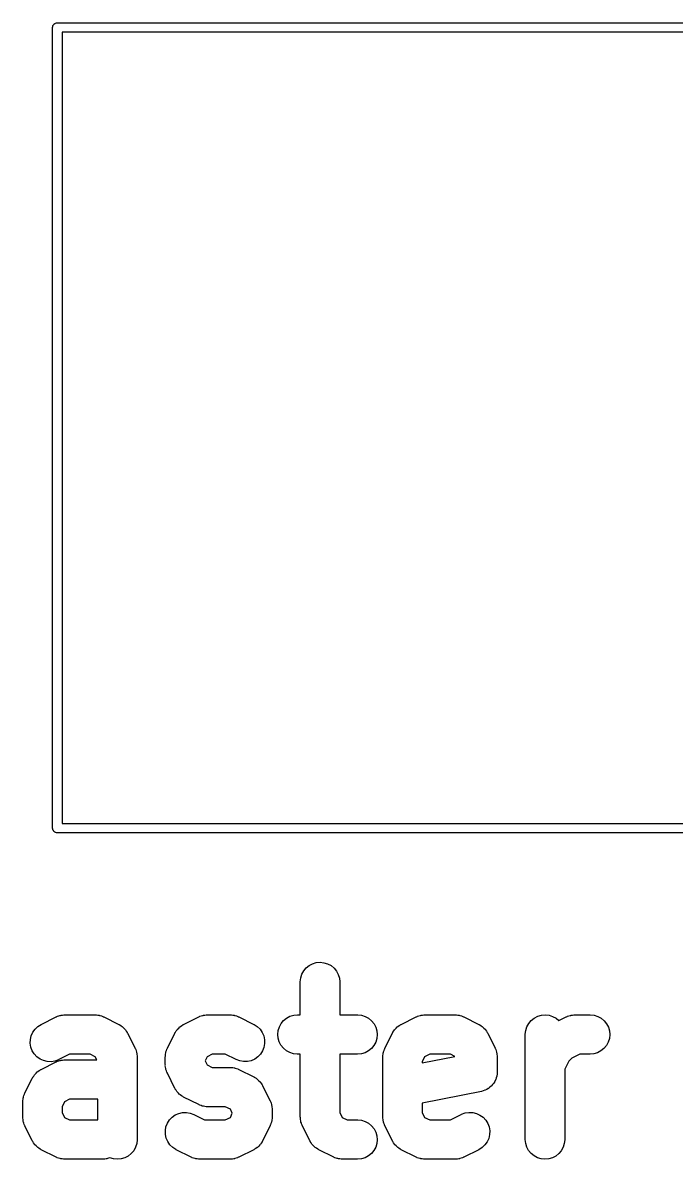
# Model space of a CAD drawing. Extents: x 84.8 to 173.4, y -140 to -47.1.
# Drawn here: x 119.96 to 128.25, y -63.89 to -49.47 of the extents above; entities that cross this region are included whole.
import ezdxf

# ---------------------------------------------------------------- set-up
doc = ezdxf.new("R2010")
doc.units = 0
doc.header["$MEASUREMENT"] = 0
doc.layers.add('BLACK', color=7, linetype='CONTINUOUS')

msp = doc.modelspace()

# ---------------------------------------------------------------- linework, layer by layer
at = {"layer": 'BLACK', "linetype": 'CONTINUOUS'}
for p, q in [((120.373, -49.4743), (120.384, -49.4709)), ((120.384, -49.4709), (120.393, -49.47)), ((120.393, -49.47), (120.396, -49.4697)), ((120.396, -49.4697), (120.399, -49.47)), ((120.399, -49.47), (135.379, -49.47)), ((120.336, -49.53), (120.337, -49.5182)), ((120.336, -49.5329), (120.336, -49.53)), ((120.336, -49.6871), (120.336, -49.5329)), ((120.337, -49.5182), (120.34, -49.5069)), ((120.34, -49.5069), (120.346, -49.4965)), ((120.346, -49.4965), (120.353, -49.4874)), ((120.353, -49.4874), (120.363, -49.4799)), ((120.363, -49.4799), (120.373, -49.4743)), ((135.322, -49.59), (120.456, -49.59)), ((120.456, -49.59), (120.456, -59.63)), ((120.336, -59.6871), (120.336, -49.6871)), ((120.336, -59.69), (120.336, -59.6871)), ((120.337, -59.7018), (120.336, -59.69)), ((120.34, -59.7131), (120.337, -59.7018)), ((120.456, -59.63), (135.322, -59.63)), ((120.345, -59.7222), (120.34, -59.7131)), ((120.346, -59.7235), (120.345, -59.7222)), ((120.353, -59.7326), (120.346, -59.7235)), ((120.363, -59.7401), (120.353, -59.7326)), ((120.373, -59.7457), (120.363, -59.7401)), ((120.384, -59.7491), (120.373, -59.7457)), ((120.396, -59.7503), (120.384, -59.7491)), ((120.399, -59.75), (120.396, -59.7503)), ((135.379, -59.75), (120.399, -59.75)), ((123.555, -61.4641), (123.593, -61.4336)), ((123.593, -61.4336), (123.637, -61.411)), ((123.637, -61.411), (123.683, -61.3972)), ((123.683, -61.3972), (123.732, -61.3928)), ((123.732, -61.3928), (123.781, -61.3979)), ((123.781, -61.3979), (123.827, -61.4123)), ((123.827, -61.4123), (123.87, -61.4355)), ((123.87, -61.4355), (123.908, -61.4666)), ((123.486, -61.5908), (123.501, -61.5443)), ((123.501, -61.5443), (123.524, -61.5015)), ((123.524, -61.5015), (123.555, -61.4641)), ((123.908, -61.4666), (123.939, -61.5044)), ((123.939, -61.5044), (123.961, -61.5475)), ((123.961, -61.5475), (123.976, -61.5942)), ((123.48, -61.6393), (123.486, -61.5908)), ((123.48, -61.6428), (123.48, -61.6393)), ((123.48, -62.0594), (123.48, -61.6428)), ((123.976, -61.5942), (123.98, -61.6428)), ((123.98, -61.6428), (123.98, -62.0594)), ((120.19, -62.1811), (120.38, -62.0858)), ((120.38, -62.0858), (120.384, -62.0843)), ((120.384, -62.0843), (120.39, -62.0817)), ((120.39, -62.0817), (120.397, -62.0783)), ((120.397, -62.0783), (120.413, -62.0734)), ((120.413, -62.0734), (120.429, -62.0675)), ((120.429, -62.0675), (120.437, -62.0663)), ((120.437, -62.0663), (120.444, -62.0642)), ((120.444, -62.0642), (120.461, -62.0625)), ((120.461, -62.0625), (120.478, -62.0599)), ((120.478, -62.0599), (120.485, -62.0601)), ((120.485, -62.0601), (120.492, -62.0594)), ((120.492, -62.0594), (120.873, -62.0594)), ((120.873, -62.0594), (120.877, -62.0595)), ((120.877, -62.0595), (120.884, -62.0603)), ((120.884, -62.0603), (120.891, -62.0601)), ((120.891, -62.0601), (120.908, -62.063)), ((120.908, -62.063), (120.925, -62.0649)), ((120.925, -62.0649), (120.932, -62.0671)), ((120.932, -62.0671), (120.939, -62.0684)), ((120.939, -62.0684), (120.955, -62.0745)), ((120.955, -62.0745), (120.972, -62.0796)), ((120.972, -62.0796), (120.978, -62.0832)), ((120.978, -62.0832), (120.985, -62.0858)), ((120.985, -62.0858), (121.175, -62.1811)), ((121.999, -62.1811), (122.19, -62.0858)), ((122.19, -62.0858), (122.193, -62.0843)), ((122.193, -62.0843), (122.2, -62.0817)), ((122.2, -62.0817), (122.206, -62.0783)), ((122.206, -62.0783), (122.223, -62.0734)), ((122.223, -62.0734), (122.239, -62.0675)), ((122.239, -62.0675), (122.246, -62.0663)), ((122.246, -62.0663), (122.253, -62.0642)), ((122.253, -62.0642), (122.27, -62.0625)), ((122.27, -62.0625), (122.287, -62.0599)), ((122.287, -62.0599), (122.294, -62.0601)), ((122.294, -62.0601), (122.302, -62.0594)), ((122.302, -62.0594), (122.587, -62.0594)), ((122.587, -62.0594), (122.591, -62.0595)), ((122.591, -62.0595), (122.598, -62.0603)), ((122.598, -62.0603), (122.606, -62.0601)), ((122.606, -62.0601), (122.622, -62.063)), ((122.622, -62.063), (122.639, -62.0649)), ((122.639, -62.0649), (122.646, -62.0671)), ((122.646, -62.0671), (122.654, -62.0684)), ((122.654, -62.0684), (122.67, -62.0745)), ((122.67, -62.0745), (122.686, -62.0796)), ((122.686, -62.0796), (122.692, -62.0832)), ((122.692, -62.0832), (122.699, -62.0858)), ((122.699, -62.0858), (122.89, -62.1811)), ((123.237, -62.1696), (123.268, -62.132)), ((123.268, -62.132), (123.306, -62.1012)), ((123.306, -62.1012), (123.349, -62.0783)), ((123.349, -62.0783), (123.396, -62.0642)), ((123.396, -62.0642), (123.445, -62.0594)), ((123.445, -62.0594), (123.48, -62.0594)), ((123.98, -62.0594), (124.206, -62.0594)), ((124.206, -62.0594), (124.21, -62.0595)), ((124.21, -62.0595), (124.258, -62.0649)), ((124.258, -62.0649), (124.305, -62.0796)), ((124.305, -62.0796), (124.348, -62.1031)), ((124.348, -62.1031), (124.385, -62.1345)), ((124.385, -62.1345), (124.416, -62.1725)), ((124.761, -62.1811), (124.952, -62.0858)), ((124.952, -62.0858), (124.955, -62.0843)), ((124.955, -62.0843), (124.962, -62.0817)), ((124.962, -62.0817), (124.968, -62.0783)), ((124.968, -62.0783), (124.985, -62.0734)), ((124.985, -62.0734), (125.001, -62.0675)), ((125.001, -62.0675), (125.008, -62.0663)), ((125.008, -62.0663), (125.015, -62.0642)), ((125.015, -62.0642), (125.032, -62.0625)), ((125.032, -62.0625), (125.049, -62.0599)), ((125.049, -62.0599), (125.056, -62.0601)), ((125.056, -62.0601), (125.064, -62.0594)), ((125.064, -62.0594), (125.445, -62.0594)), ((125.445, -62.0594), (125.448, -62.0595)), ((125.448, -62.0595), (125.455, -62.0603)), ((125.455, -62.0603), (125.463, -62.0601)), ((125.463, -62.0601), (125.48, -62.063)), ((125.48, -62.063), (125.497, -62.0649)), ((125.497, -62.0649), (125.504, -62.0671)), ((125.504, -62.0671), (125.511, -62.0684)), ((125.511, -62.0684), (125.527, -62.0745)), ((125.527, -62.0745), (125.543, -62.0796)), ((125.543, -62.0796), (125.55, -62.0832)), ((125.55, -62.0832), (125.556, -62.0858)), ((125.556, -62.0858), (125.747, -62.1811)), ((126.381, -62.1682), (126.413, -62.1308)), ((126.413, -62.1308), (126.451, -62.1002)), ((126.451, -62.1002), (126.494, -62.0776)), ((126.494, -62.0776), (126.541, -62.0639)), ((126.541, -62.0639), (126.589, -62.0594)), ((126.589, -62.0594), (126.638, -62.0645)), ((126.638, -62.0645), (126.684, -62.079)), ((126.684, -62.079), (126.727, -62.1022)), ((126.727, -62.1022), (126.764, -62.1323)), ((126.764, -62.1323), (126.857, -62.0858)), ((126.857, -62.0858), (126.86, -62.0843)), ((126.86, -62.0843), (126.867, -62.0817)), ((126.867, -62.0817), (126.873, -62.0783)), ((126.873, -62.0783), (126.889, -62.0734)), ((126.889, -62.0734), (126.906, -62.0675)), ((126.906, -62.0675), (126.913, -62.0663)), ((126.913, -62.0663), (126.92, -62.0642)), ((126.92, -62.0642), (126.937, -62.0625)), ((126.937, -62.0625), (126.954, -62.0599)), ((126.954, -62.0599), (126.961, -62.0601)), ((126.961, -62.0601), (126.968, -62.0594)), ((126.968, -62.0594), (127.159, -62.0594)), ((127.159, -62.0594), (127.162, -62.0595)), ((127.162, -62.0595), (127.211, -62.0649)), ((127.211, -62.0649), (127.257, -62.0796)), ((127.257, -62.0796), (127.3, -62.1031)), ((127.3, -62.1031), (127.337, -62.1345)), ((127.337, -62.1345), (127.368, -62.1725)), ((120.065, -62.3248), (120.085, -62.2803)), ((120.085, -62.2803), (120.113, -62.2405)), ((120.113, -62.2405), (120.149, -62.207)), ((120.149, -62.207), (120.19, -62.1811)), ((121.175, -62.1811), (121.179, -62.1826)), ((121.179, -62.1826), (121.183, -62.1856)), ((121.183, -62.1856), (121.188, -62.1878)), ((121.188, -62.1878), (121.204, -62.1988)), ((121.204, -62.1988), (121.219, -62.2092)), ((121.219, -62.2092), (121.223, -62.213)), ((121.223, -62.213), (121.228, -62.2161)), ((121.228, -62.2161), (121.241, -62.2299)), ((121.241, -62.2299), (121.254, -62.2432)), ((121.254, -62.2432), (121.258, -62.2476)), ((121.258, -62.2476), (121.261, -62.2516)), ((121.261, -62.2516), (121.271, -62.2677)), ((121.271, -62.2677), (121.282, -62.2833)), ((121.282, -62.2833), (121.284, -62.2883)), ((121.284, -62.2883), (121.287, -62.2929)), ((121.287, -62.2929), (121.382, -62.4833)), ((121.792, -62.4833), (121.888, -62.2929)), ((121.888, -62.2929), (121.889, -62.2898)), ((121.889, -62.2898), (121.892, -62.2852)), ((121.892, -62.2852), (121.894, -62.2803)), ((121.894, -62.2803), (121.905, -62.2648)), ((121.905, -62.2648), (121.916, -62.2488)), ((121.916, -62.2488), (121.92, -62.2449)), ((121.92, -62.2449), (121.923, -62.2405)), ((121.923, -62.2405), (121.937, -62.2275)), ((121.937, -62.2275), (121.95, -62.2138)), ((121.95, -62.2138), (121.954, -62.2107)), ((121.954, -62.2107), (121.958, -62.207)), ((121.958, -62.207), (121.974, -62.1969)), ((121.974, -62.1969), (121.99, -62.1861)), ((121.99, -62.1861), (121.995, -62.1839)), ((121.995, -62.1839), (121.999, -62.1811)), ((122.89, -62.1811), (122.893, -62.1826)), ((122.893, -62.1826), (122.934, -62.2092)), ((122.934, -62.2092), (122.969, -62.2432)), ((122.969, -62.2432), (122.996, -62.2833)), ((122.996, -62.2833), (123.016, -62.3281)), ((123.195, -62.3077), (123.2, -62.2592)), ((123.199, -62.3563), (123.195, -62.3077)), ((123.2, -62.2592), (123.214, -62.2125)), ((123.214, -62.2125), (123.237, -62.1696)), ((124.416, -62.1725), (124.438, -62.2158)), ((124.438, -62.2158), (124.452, -62.2626)), ((124.452, -62.2626), (124.456, -62.3112)), ((124.554, -62.4833), (124.65, -62.2929)), ((124.65, -62.2929), (124.651, -62.2898)), ((124.651, -62.2898), (124.654, -62.2852)), ((124.654, -62.2852), (124.656, -62.2803)), ((124.656, -62.2803), (124.667, -62.2648)), ((124.667, -62.2648), (124.678, -62.2488)), ((124.678, -62.2488), (124.681, -62.2449)), ((124.681, -62.2449), (124.685, -62.2405)), ((124.685, -62.2405), (124.698, -62.2275)), ((124.698, -62.2275), (124.712, -62.2138)), ((124.712, -62.2138), (124.716, -62.2107)), ((124.716, -62.2107), (124.72, -62.207)), ((124.72, -62.207), (124.736, -62.1969)), ((124.736, -62.1969), (124.752, -62.1861)), ((124.752, -62.1861), (124.757, -62.1839)), ((124.757, -62.1839), (124.761, -62.1811)), ((125.747, -62.1811), (125.75, -62.1826)), ((125.75, -62.1826), (125.754, -62.1856)), ((125.754, -62.1856), (125.759, -62.1878)), ((125.759, -62.1878), (125.775, -62.1988)), ((125.775, -62.1988), (125.791, -62.2092)), ((125.791, -62.2092), (125.795, -62.213)), ((125.795, -62.213), (125.799, -62.2161)), ((125.799, -62.2161), (125.812, -62.2299)), ((125.812, -62.2299), (125.826, -62.2432)), ((125.826, -62.2432), (125.829, -62.2476)), ((125.829, -62.2476), (125.833, -62.2516)), ((125.833, -62.2516), (125.843, -62.2677)), ((125.843, -62.2677), (125.854, -62.2833)), ((125.854, -62.2833), (125.856, -62.2883)), ((125.856, -62.2883), (125.859, -62.2929)), ((125.859, -62.2929), (125.954, -62.4833)), ((126.337, -62.3059), (126.343, -62.2574)), ((126.337, -62.3094), (126.337, -62.3059)), ((126.343, -62.2574), (126.358, -62.2109)), ((126.358, -62.2109), (126.381, -62.1682)), ((127.368, -62.1725), (127.391, -62.2158)), ((127.391, -62.2158), (127.404, -62.2626)), ((127.404, -62.2626), (127.409, -62.3112)), ((120.052, -62.4211), (120.054, -62.3723)), ((120.06, -62.4692), (120.052, -62.4211)), ((120.054, -62.3723), (120.065, -62.3248)), ((123.016, -62.3281), (123.026, -62.3758)), ((123.027, -62.4246), (123.018, -62.4726)), ((123.026, -62.3758), (123.027, -62.4246)), ((123.213, -62.4031), (123.199, -62.3563)), ((123.235, -62.4463), (123.213, -62.4031)), ((123.266, -62.4843), (123.235, -62.4463)), ((124.414, -62.4492), (124.383, -62.4868)), ((124.437, -62.4063), (124.414, -62.4492)), ((124.451, -62.3597), (124.437, -62.4063)), ((124.456, -62.3112), (124.451, -62.3597)), ((126.337, -63.6428), (126.337, -62.3094)), ((127.366, -62.4492), (127.335, -62.4868)), ((127.389, -62.4063), (127.366, -62.4492)), ((127.404, -62.3597), (127.389, -62.4063)), ((127.409, -62.3112), (127.404, -62.3597)), ((120.077, -62.5149), (120.06, -62.4692)), ((120.103, -62.5564), (120.077, -62.5149)), ((120.136, -62.5921), (120.103, -62.5564)), ((120.176, -62.6207), (120.136, -62.5921)), ((120.551, -62.5594), (120.414, -62.6283)), ((120.814, -62.5594), (120.551, -62.5594)), ((120.877, -62.591), (120.814, -62.5594)), ((120.897, -62.6309), (120.877, -62.591)), ((121.382, -62.4833), (121.384, -62.4865)), ((121.384, -62.4865), (121.387, -62.4934)), ((121.387, -62.4934), (121.39, -62.4999)), ((121.39, -62.4999), (121.395, -62.5162)), ((121.395, -62.5162), (121.401, -62.5323)), ((121.401, -62.5323), (121.402, -62.5395)), ((121.402, -62.5395), (121.404, -62.5466)), ((121.404, -62.5466), (121.406, -62.5636)), ((121.406, -62.5636), (121.408, -62.5805)), ((121.408, -62.5805), (121.408, -62.5878)), ((121.408, -62.5878), (121.409, -62.5951)), ((121.409, -62.5951), (121.409, -63.6428)), ((121.766, -62.5917), (121.767, -62.5843)), ((121.766, -62.5951), (121.766, -62.5917)), ((121.766, -62.6904), (121.766, -62.5951)), ((121.767, -62.577), (121.77, -62.5601)), ((121.767, -62.5843), (121.767, -62.577)), ((121.77, -62.5601), (121.771, -62.5432)), ((121.771, -62.5432), (121.774, -62.5362)), ((121.774, -62.5362), (121.775, -62.5289)), ((121.775, -62.5289), (121.781, -62.5129)), ((121.781, -62.5129), (121.786, -62.4967)), ((121.786, -62.4967), (121.79, -62.4902)), ((121.79, -62.4902), (121.792, -62.4833)), ((122.298, -62.591), (122.272, -62.6428)), ((122.361, -62.5594), (122.298, -62.591)), ((122.528, -62.5594), (122.361, -62.5594)), ((122.666, -62.6283), (122.528, -62.5594)), ((122.941, -62.5944), (122.901, -62.6224)), ((122.974, -62.5591), (122.941, -62.5944)), ((123.001, -62.518), (122.974, -62.5591)), ((123.018, -62.4726), (123.001, -62.518)), ((123.303, -62.5157), (123.266, -62.4843)), ((123.346, -62.5392), (123.303, -62.5157)), ((123.393, -62.554), (123.346, -62.5392)), ((123.441, -62.5594), (123.393, -62.554)), ((123.445, -62.5594), (123.441, -62.5594)), ((123.48, -62.5594), (123.445, -62.5594)), ((123.48, -63.357), (123.48, -62.5594)), ((124.206, -62.5594), (123.98, -62.5594)), ((123.98, -62.5594), (123.98, -63.298)), ((124.255, -62.5547), (124.206, -62.5594)), ((124.302, -62.5406), (124.255, -62.5547)), ((124.345, -62.5177), (124.302, -62.5406)), ((124.383, -62.4868), (124.345, -62.5177)), ((124.528, -62.5917), (124.529, -62.5843)), ((124.528, -62.5951), (124.528, -62.5917)), ((124.528, -63.357), (124.528, -62.5951)), ((124.529, -62.577), (124.531, -62.5601)), ((124.529, -62.5843), (124.529, -62.577)), ((124.531, -62.5601), (124.533, -62.5432)), ((124.533, -62.5432), (124.536, -62.5362)), ((124.536, -62.5362), (124.537, -62.5289)), ((124.537, -62.5289), (124.543, -62.5129)), ((124.543, -62.5129), (124.548, -62.4967)), ((124.548, -62.4967), (124.552, -62.4902)), ((124.552, -62.4902), (124.554, -62.4833)), ((125.028, -62.6711), (125.443, -62.5881)), ((125.059, -62.591), (125.028, -62.6542)), ((125.123, -62.5594), (125.059, -62.591)), ((125.386, -62.5594), (125.123, -62.5594)), ((125.443, -62.5881), (125.386, -62.5594)), ((125.954, -62.4833), (125.955, -62.4865)), ((125.955, -62.4865), (125.958, -62.4934)), ((125.958, -62.4934), (125.961, -62.4999)), ((125.961, -62.4999), (125.966, -62.5162)), ((125.966, -62.5162), (125.972, -62.5323)), ((125.972, -62.5323), (125.973, -62.5395)), ((125.973, -62.5395), (125.976, -62.5466)), ((125.976, -62.5466), (125.977, -62.5636)), ((125.977, -62.5636), (125.98, -62.5805)), ((125.98, -62.5805), (125.98, -62.5878)), ((125.98, -62.5878), (125.98, -62.5951)), ((125.98, -62.5951), (125.98, -62.7856)), ((127.027, -62.5594), (126.926, -62.6101)), ((127.159, -62.5594), (127.027, -62.5594)), ((127.207, -62.5547), (127.159, -62.5594)), ((127.254, -62.5406), (127.207, -62.5547)), ((127.297, -62.5177), (127.254, -62.5406)), ((127.335, -62.4868), (127.297, -62.5177)), ((120.22, -62.641), (120.176, -62.6207)), ((120.19, -62.7525), (120.38, -62.6572)), ((120.268, -62.6523), (120.22, -62.641)), ((120.316, -62.6542), (120.268, -62.6523)), ((120.365, -62.6466), (120.316, -62.6542)), ((120.41, -62.6298), (120.365, -62.6466)), ((120.38, -62.6572), (120.384, -62.6557)), ((120.384, -62.6557), (120.39, -62.6532)), ((120.39, -62.6532), (120.397, -62.6497)), ((120.397, -62.6497), (120.413, -62.6448)), ((120.414, -62.6283), (120.41, -62.6298)), ((120.413, -62.6448), (120.429, -62.6389)), ((120.429, -62.6389), (120.437, -62.6377)), ((120.437, -62.6377), (120.444, -62.6356)), ((120.444, -62.6356), (120.461, -62.634)), ((120.461, -62.634), (120.478, -62.6313)), ((120.478, -62.6313), (120.485, -62.6316)), ((120.485, -62.6316), (120.492, -62.6309)), ((120.492, -62.6309), (120.897, -62.6309)), ((121.767, -62.6977), (121.766, -62.6904)), ((121.766, -62.7051), (121.767, -62.6977)), ((121.769, -62.7219), (121.766, -62.7051)), ((121.771, -62.7389), (121.769, -62.7219)), ((121.773, -62.746), (121.771, -62.7389)), ((122.272, -62.6428), (122.298, -62.6945)), ((122.298, -62.6945), (122.361, -62.7261)), ((122.361, -62.7261), (122.587, -62.7261)), ((122.587, -62.7261), (122.591, -62.7261)), ((122.591, -62.7261), (122.598, -62.7269)), ((122.598, -62.7269), (122.606, -62.7268)), ((122.606, -62.7268), (122.622, -62.7297)), ((122.622, -62.7297), (122.639, -62.7316)), ((122.639, -62.7316), (122.646, -62.7338)), ((122.646, -62.7338), (122.654, -62.735)), ((122.654, -62.735), (122.67, -62.7411)), ((122.712, -62.6457), (122.666, -62.6283)), ((122.76, -62.654), (122.712, -62.6457)), ((122.809, -62.6528), (122.76, -62.654)), ((122.856, -62.6421), (122.809, -62.6528)), ((122.901, -62.6224), (122.856, -62.6421)), ((125.028, -62.6542), (125.028, -62.6711)), ((126.888, -62.648), (126.837, -62.7494)), ((126.926, -62.6101), (126.888, -62.648)), ((119.983, -63.0548), (120.078, -62.8643)), ((120.078, -62.8643), (120.08, -62.8612)), ((120.08, -62.8612), (120.083, -62.8566)), ((120.083, -62.8566), (120.085, -62.8517)), ((120.085, -62.8517), (120.096, -62.8362)), ((120.096, -62.8362), (120.106, -62.8202)), ((120.106, -62.8202), (120.11, -62.8164)), ((120.11, -62.8164), (120.113, -62.812)), ((120.113, -62.812), (120.127, -62.7989)), ((120.127, -62.7989), (120.14, -62.7852)), ((120.14, -62.7852), (120.145, -62.7822)), ((120.145, -62.7822), (120.149, -62.7785)), ((120.149, -62.7785), (120.165, -62.7683)), ((120.165, -62.7683), (120.18, -62.7575)), ((120.18, -62.7575), (120.185, -62.7554)), ((120.185, -62.7554), (120.19, -62.7525)), ((121.774, -62.7532), (121.773, -62.746)), ((121.78, -62.7693), (121.774, -62.7532)), ((121.785, -62.7856), (121.78, -62.7693)), ((121.788, -62.7921), (121.785, -62.7856)), ((121.791, -62.799), (121.788, -62.7921)), ((121.792, -62.8022), (121.791, -62.799)), ((121.888, -62.9927), (121.792, -62.8022)), ((122.67, -62.7411), (122.686, -62.7463)), ((122.686, -62.7463), (122.692, -62.7499)), ((122.692, -62.7499), (122.699, -62.7525)), ((122.699, -62.7525), (122.89, -62.8477)), ((122.89, -62.8477), (122.893, -62.8493)), ((122.893, -62.8493), (122.897, -62.8522)), ((122.897, -62.8522), (122.902, -62.8545)), ((122.902, -62.8545), (122.918, -62.8655)), ((122.918, -62.8655), (122.934, -62.8759)), ((122.934, -62.8759), (122.938, -62.8796)), ((122.938, -62.8796), (122.942, -62.8828)), ((122.942, -62.8828), (122.955, -62.8966)), ((125.96, -62.8841), (125.949, -62.9045)), ((125.961, -62.8821), (125.96, -62.883)), ((125.96, -62.883), (125.96, -62.8841)), ((125.968, -62.8598), (125.961, -62.8821)), ((125.975, -62.8376), (125.968, -62.8598)), ((125.978, -62.8123), (125.975, -62.8354)), ((125.975, -62.8354), (125.975, -62.8365)), ((125.975, -62.8365), (125.975, -62.8376)), ((125.98, -62.7891), (125.978, -62.8123)), ((125.98, -62.7856), (125.98, -62.7868)), ((125.98, -62.7868), (125.98, -62.7869)), ((125.98, -62.7869), (125.98, -62.7869)), ((125.98, -62.7869), (125.98, -62.7891)), ((126.837, -62.7494), (126.837, -63.6428)), ((121.891, -62.9972), (121.888, -62.9927)), ((121.893, -63.0022), (121.891, -62.9972)), ((121.903, -63.0178), (121.893, -63.0022)), ((121.914, -63.034), (121.903, -63.0178)), ((122.955, -62.8966), (122.969, -62.9099)), ((122.969, -62.9099), (122.972, -62.9143)), ((122.972, -62.9143), (122.976, -62.9182)), ((122.976, -62.9182), (122.986, -62.9343)), ((122.986, -62.9343), (122.996, -62.95)), ((122.996, -62.95), (122.999, -62.955)), ((122.999, -62.955), (123.002, -62.9595)), ((123.002, -62.9595), (123.097, -63.15)), ((125.802, -63.024), (125.779, -63.0308)), ((125.824, -63.0174), (125.802, -63.024)), ((125.825, -63.0169), (125.824, -63.0174)), ((125.826, -63.0166), (125.825, -63.0169)), ((125.847, -63.0056), (125.826, -63.0166)), ((125.867, -62.9948), (125.847, -63.0056)), ((125.868, -62.9941), (125.867, -62.9948)), ((125.869, -62.9936), (125.868, -62.9941)), ((125.887, -62.9788), (125.869, -62.9936)), ((125.905, -62.9642), (125.887, -62.9788)), ((125.906, -62.9634), (125.905, -62.9642)), ((125.907, -62.9627), (125.906, -62.9634)), ((125.922, -62.9446), (125.907, -62.9627)), ((125.937, -62.9269), (125.922, -62.9446)), ((125.938, -62.925), (125.937, -62.9259)), ((125.937, -62.9259), (125.937, -62.9269)), ((125.949, -62.9045), (125.938, -62.925)), ((119.956, -63.1631), (119.957, -63.1558)), ((119.956, -63.1666), (119.956, -63.1631)), ((119.956, -63.357), (119.956, -63.1666)), ((119.957, -63.1484), (119.96, -63.1316)), ((119.957, -63.1558), (119.957, -63.1484)), ((119.96, -63.1316), (119.962, -63.1146)), ((119.962, -63.1146), (119.964, -63.1076)), ((119.964, -63.1076), (119.965, -63.1003)), ((119.965, -63.1003), (119.972, -63.0844)), ((119.972, -63.0844), (119.977, -63.0681)), ((119.977, -63.0681), (119.98, -63.0616)), ((119.98, -63.0616), (119.983, -63.0548)), ((120.488, -63.1624), (120.456, -63.2256)), ((120.551, -63.1309), (120.488, -63.1624)), ((120.909, -63.1309), (120.551, -63.1309)), ((120.909, -63.3928), (120.909, -63.1309)), ((121.917, -63.0379), (121.914, -63.034)), ((121.92, -63.0423), (121.917, -63.0379)), ((121.934, -63.0556), (121.92, -63.0423)), ((121.947, -63.0694), (121.934, -63.0556)), ((121.952, -63.0726), (121.947, -63.0694)), ((121.955, -63.0763), (121.952, -63.0726)), ((121.971, -63.0867), (121.955, -63.0763)), ((121.987, -63.0977), (121.971, -63.0867)), ((121.992, -63.0999), (121.987, -63.0977)), ((121.996, -63.1029), (121.992, -63.0999)), ((121.999, -63.1045), (121.996, -63.1029)), ((122.19, -63.1997), (121.999, -63.1045)), ((123.097, -63.15), (123.098, -63.1531)), ((123.098, -63.1531), (123.101, -63.16)), ((123.101, -63.16), (123.104, -63.1665)), ((123.104, -63.1665), (123.109, -63.1829)), ((125.779, -63.0308), (125.028, -63.181)), ((120.456, -63.2256), (120.456, -63.298)), ((120.456, -63.298), (120.488, -63.3612)), ((121.893, -63.3298), (121.938, -63.3101)), ((121.938, -63.3101), (121.985, -63.2994)), ((121.985, -63.2994), (122.034, -63.2982)), ((122.034, -63.2982), (122.082, -63.3065)), ((122.082, -63.3065), (122.128, -63.3239)), ((122.197, -63.2023), (122.19, -63.1997)), ((122.203, -63.2059), (122.197, -63.2023)), ((122.22, -63.211), (122.203, -63.2059)), ((122.235, -63.2172), (122.22, -63.211)), ((122.243, -63.2184), (122.235, -63.2172)), ((122.25, -63.2206), (122.243, -63.2184)), ((122.267, -63.2225), (122.25, -63.2206)), ((122.284, -63.2254), (122.267, -63.2225)), ((122.291, -63.2253), (122.284, -63.2254)), ((122.298, -63.2261), (122.291, -63.2253)), ((122.302, -63.2261), (122.298, -63.2261)), ((122.528, -63.2261), (122.302, -63.2261)), ((122.592, -63.2577), (122.528, -63.2261)), ((122.617, -63.3094), (122.592, -63.2577)), ((122.592, -63.3612), (122.617, -63.3094)), ((123.109, -63.1829), (123.115, -63.1989)), ((123.115, -63.1989), (123.116, -63.2062)), ((123.116, -63.2062), (123.118, -63.2132)), ((123.118, -63.2132), (123.12, -63.2303)), ((123.12, -63.2303), (123.123, -63.2471)), ((123.123, -63.2471), (123.122, -63.2545)), ((123.122, -63.2545), (123.123, -63.2618)), ((123.123, -63.2618), (123.123, -63.357)), ((123.98, -63.298), (124.012, -63.3612)), ((125.028, -63.181), (125.028, -63.298)), ((125.028, -63.298), (125.059, -63.3612)), ((125.526, -63.3224), (125.572, -63.3056)), ((125.572, -63.3056), (125.62, -63.298)), ((125.62, -63.298), (125.669, -63.2999)), ((125.669, -63.2999), (125.717, -63.3112)), ((125.717, -63.3112), (125.761, -63.3315)), ((119.957, -63.3644), (119.956, -63.357)), ((119.957, -63.3717), (119.957, -63.3644)), ((119.96, -63.3886), (119.957, -63.3717)), ((119.961, -63.4056), (119.96, -63.3886)), ((119.963, -63.4126), (119.961, -63.4056)), ((119.965, -63.4199), (119.963, -63.4126)), ((119.97, -63.436), (119.965, -63.4199)), ((119.975, -63.4523), (119.97, -63.436)), ((119.979, -63.4588), (119.975, -63.4523)), ((119.981, -63.4657), (119.979, -63.4588)), ((120.488, -63.3612), (120.551, -63.3928)), ((120.551, -63.3928), (120.909, -63.3928)), ((121.775, -63.4796), (121.793, -63.4342)), ((121.793, -63.4342), (121.819, -63.393)), ((121.819, -63.393), (121.853, -63.3578)), ((121.853, -63.3578), (121.893, -63.3298)), ((122.128, -63.3239), (122.265, -63.3928)), ((122.265, -63.3928), (122.528, -63.3928)), ((122.528, -63.3928), (122.592, -63.3612)), ((123.103, -63.4555), (123.099, -63.462)), ((123.108, -63.4392), (123.103, -63.4555)), ((123.114, -63.4233), (123.108, -63.4392)), ((123.115, -63.416), (123.114, -63.4233)), ((123.118, -63.409), (123.115, -63.416)), ((123.12, -63.3921), (123.118, -63.409)), ((123.122, -63.3752), (123.12, -63.3921)), ((123.123, -63.3605), (123.122, -63.3678)), ((123.122, -63.3678), (123.122, -63.3752)), ((123.123, -63.357), (123.123, -63.3605)), ((123.481, -63.3644), (123.48, -63.357)), ((123.481, -63.3717), (123.481, -63.3644)), ((123.483, -63.3886), (123.481, -63.3717)), ((123.485, -63.4056), (123.483, -63.3886)), ((123.487, -63.4126), (123.485, -63.4056)), ((123.488, -63.4199), (123.487, -63.4126)), ((123.494, -63.436), (123.488, -63.4199)), ((123.499, -63.4523), (123.494, -63.436)), ((123.503, -63.4588), (123.499, -63.4523)), ((123.505, -63.4657), (123.503, -63.4588)), ((124.012, -63.3612), (124.075, -63.3928)), ((124.075, -63.3928), (124.206, -63.3928)), ((124.206, -63.3928), (124.21, -63.3928)), ((124.21, -63.3928), (124.258, -63.3982)), ((124.258, -63.3982), (124.305, -63.413)), ((124.305, -63.413), (124.348, -63.4365)), ((124.348, -63.4365), (124.385, -63.4678)), ((124.529, -63.3644), (124.528, -63.357)), ((124.528, -63.3717), (124.529, -63.3644)), ((124.531, -63.3886), (124.528, -63.3717)), ((124.533, -63.4056), (124.531, -63.3886)), ((124.535, -63.4126), (124.533, -63.4056)), ((124.536, -63.4199), (124.535, -63.4126)), ((124.542, -63.436), (124.536, -63.4199)), ((124.547, -63.4523), (124.542, -63.436)), ((124.55, -63.4588), (124.547, -63.4523)), ((124.553, -63.4657), (124.55, -63.4588)), ((125.059, -63.3612), (125.123, -63.3928)), ((125.123, -63.3928), (125.386, -63.3928)), ((125.386, -63.3928), (125.523, -63.3239)), ((125.523, -63.3239), (125.526, -63.3224)), ((125.761, -63.3315), (125.8, -63.3601)), ((125.8, -63.3601), (125.834, -63.3958)), ((125.834, -63.3958), (125.859, -63.4373)), ((125.859, -63.4373), (125.877, -63.483)), ((119.983, -63.4688), (119.981, -63.4657)), ((120.078, -63.6593), (119.983, -63.4688)), ((121.767, -63.5276), (121.775, -63.4796)), ((121.768, -63.5764), (121.767, -63.5276)), ((121.778, -63.6241), (121.768, -63.5764)), ((123.097, -63.4688), (123.002, -63.6593)), ((123.099, -63.462), (123.097, -63.4688)), ((123.507, -63.4688), (123.505, -63.4657)), ((123.602, -63.6593), (123.507, -63.4688)), ((124.385, -63.4678), (124.416, -63.5059)), ((124.416, -63.5059), (124.438, -63.5491)), ((124.438, -63.5491), (124.452, -63.5959)), ((124.452, -63.5959), (124.456, -63.6445)), ((124.554, -63.4688), (124.553, -63.4657)), ((124.65, -63.6593), (124.554, -63.4688)), ((125.883, -63.5799), (125.872, -63.6274)), ((125.877, -63.483), (125.885, -63.5311)), ((125.885, -63.5311), (125.883, -63.5799)), ((120.081, -63.6639), (120.078, -63.6593)), ((120.083, -63.6689), (120.081, -63.6639)), ((120.094, -63.6845), (120.083, -63.6689)), ((120.104, -63.7006), (120.094, -63.6845)), ((120.108, -63.7046), (120.104, -63.7006)), ((120.111, -63.709), (120.108, -63.7046)), ((120.125, -63.7223), (120.111, -63.709)), ((120.138, -63.7361), (120.125, -63.7223)), ((120.142, -63.7392), (120.138, -63.7361)), ((120.146, -63.743), (120.142, -63.7392)), ((120.162, -63.7534), (120.146, -63.743)), ((121.389, -63.7412), (121.365, -63.784)), ((121.403, -63.6947), (121.389, -63.7412)), ((121.409, -63.6463), (121.403, -63.6947)), ((121.409, -63.6428), (121.409, -63.6463)), ((121.797, -63.6689), (121.778, -63.6241)), ((121.825, -63.709), (121.797, -63.6689)), ((121.86, -63.743), (121.825, -63.709)), ((121.901, -63.7695), (121.86, -63.743)), ((122.931, -63.7452), (122.915, -63.7553)), ((122.935, -63.7414), (122.931, -63.7452)), ((122.939, -63.7384), (122.935, -63.7414)), ((122.953, -63.7247), (122.939, -63.7384)), ((122.966, -63.7117), (122.953, -63.7247)), ((122.97, -63.7072), (122.966, -63.7117)), ((122.973, -63.7034), (122.97, -63.7072)), ((122.984, -63.6874), (122.973, -63.7034)), ((122.995, -63.6719), (122.984, -63.6874)), ((122.997, -63.667), (122.995, -63.6719)), ((123, -63.6624), (122.997, -63.667)), ((123.002, -63.6593), (123, -63.6624)), ((123.605, -63.6639), (123.602, -63.6593)), ((123.607, -63.6689), (123.605, -63.6639)), ((123.618, -63.6845), (123.607, -63.6689)), ((123.628, -63.7006), (123.618, -63.6845)), ((123.632, -63.7046), (123.628, -63.7006)), ((123.635, -63.709), (123.632, -63.7046)), ((123.648, -63.7223), (123.635, -63.709)), ((123.661, -63.7361), (123.648, -63.7223)), ((123.666, -63.7392), (123.661, -63.7361)), ((123.67, -63.743), (123.666, -63.7392)), ((123.686, -63.7534), (123.67, -63.743)), ((124.437, -63.7396), (124.414, -63.7826)), ((124.451, -63.693), (124.437, -63.7396)), ((124.456, -63.6445), (124.451, -63.693)), ((124.652, -63.6639), (124.65, -63.6593)), ((124.655, -63.6689), (124.652, -63.6639)), ((124.665, -63.6845), (124.655, -63.6689)), ((124.676, -63.7006), (124.665, -63.6845)), ((124.679, -63.7046), (124.676, -63.7006)), ((124.682, -63.709), (124.679, -63.7046)), ((124.696, -63.7223), (124.682, -63.709)), ((124.709, -63.7361), (124.696, -63.7223)), ((124.713, -63.7392), (124.709, -63.7361)), ((124.717, -63.743), (124.713, -63.7392)), ((124.733, -63.7534), (124.717, -63.743)), ((125.788, -63.7452), (125.747, -63.7711)), ((125.824, -63.7117), (125.788, -63.7452)), ((125.852, -63.6719), (125.824, -63.7117)), ((125.872, -63.6274), (125.852, -63.6719)), ((126.342, -63.6913), (126.337, -63.6428)), ((126.356, -63.738), (126.342, -63.6913)), ((126.379, -63.7811), (126.356, -63.738)), ((126.817, -63.7412), (126.794, -63.784)), ((126.832, -63.6947), (126.817, -63.7412)), ((126.837, -63.6463), (126.832, -63.6947)), ((126.837, -63.6428), (126.837, -63.6463)), ((120.177, -63.7644), (120.162, -63.7534)), ((120.182, -63.7666), (120.177, -63.7644)), ((120.187, -63.7695), (120.182, -63.7666)), ((120.19, -63.7711), (120.187, -63.7695)), ((120.38, -63.8664), (120.19, -63.7711)), ((120.387, -63.869), (120.38, -63.8664)), ((120.394, -63.8725), (120.387, -63.869)), ((120.41, -63.8777), (120.394, -63.8725)), ((120.426, -63.8838), (120.41, -63.8777)), ((120.433, -63.8851), (120.426, -63.8838)), ((120.44, -63.8873), (120.433, -63.8851)), ((120.457, -63.8892), (120.44, -63.8873)), ((120.474, -63.8921), (120.457, -63.8892)), ((120.481, -63.8919), (120.474, -63.8921)), ((120.489, -63.8927), (120.481, -63.8919)), ((120.492, -63.8928), (120.489, -63.8927)), ((120.968, -63.8928), (120.492, -63.8928)), ((120.976, -63.892), (120.968, -63.8928)), ((120.983, -63.8923), (120.976, -63.892)), ((121, -63.8897), (120.983, -63.8923)), ((121.017, -63.888), (121, -63.8897)), ((121.024, -63.8859), (121.017, -63.888)), ((121.031, -63.8847), (121.024, -63.8859)), ((121.047, -63.8788), (121.031, -63.8847)), ((121.064, -63.8739), (121.047, -63.8788)), ((121.109, -63.8877), (121.064, -63.8738)), ((121.064, -63.8738), (121.064, -63.8739)), ((121.157, -63.8928), (121.109, -63.8877)), ((121.206, -63.8883), (121.157, -63.8928)), ((121.253, -63.8746), (121.206, -63.8883)), ((121.296, -63.852), (121.253, -63.8746)), ((121.334, -63.8214), (121.296, -63.852)), ((121.365, -63.784), (121.334, -63.8214)), ((121.904, -63.7711), (121.901, -63.7695)), ((122.095, -63.8664), (121.904, -63.7711)), ((122.102, -63.869), (122.095, -63.8664)), ((122.108, -63.8725), (122.102, -63.869)), ((122.124, -63.8777), (122.108, -63.8725)), ((122.14, -63.8838), (122.124, -63.8777)), ((122.147, -63.8851), (122.14, -63.8838)), ((122.154, -63.8873), (122.147, -63.8851)), ((122.171, -63.8892), (122.154, -63.8873)), ((122.188, -63.8921), (122.171, -63.8892)), ((122.196, -63.8919), (122.188, -63.8921)), ((122.203, -63.8927), (122.196, -63.8919)), ((122.206, -63.8928), (122.203, -63.8927)), ((122.587, -63.8928), (122.206, -63.8928)), ((122.595, -63.892), (122.587, -63.8928)), ((122.602, -63.8923), (122.595, -63.892)), ((122.619, -63.8897), (122.602, -63.8923)), ((122.636, -63.888), (122.619, -63.8897)), ((122.643, -63.8859), (122.636, -63.888)), ((122.65, -63.8847), (122.643, -63.8859)), ((122.666, -63.8788), (122.65, -63.8847)), ((122.683, -63.8739), (122.666, -63.8788)), ((122.689, -63.8704), (122.683, -63.8739)), ((122.696, -63.8679), (122.689, -63.8704)), ((122.699, -63.8664), (122.696, -63.8679)), ((122.89, -63.7711), (122.699, -63.8664)), ((122.894, -63.7683), (122.89, -63.7711)), ((122.899, -63.7661), (122.894, -63.7683)), ((122.915, -63.7553), (122.899, -63.7661)), ((123.701, -63.7644), (123.686, -63.7534)), ((123.706, -63.7666), (123.701, -63.7644)), ((123.711, -63.7695), (123.706, -63.7666)), ((123.714, -63.7711), (123.711, -63.7695)), ((123.904, -63.8664), (123.714, -63.7711)), ((123.911, -63.869), (123.904, -63.8664)), ((123.918, -63.8725), (123.911, -63.869)), ((123.934, -63.8777), (123.918, -63.8725)), ((123.95, -63.8838), (123.934, -63.8777)), ((123.957, -63.8851), (123.95, -63.8838)), ((123.964, -63.8873), (123.957, -63.8851)), ((123.981, -63.8892), (123.964, -63.8873)), ((123.998, -63.8921), (123.981, -63.8892)), ((124.005, -63.8919), (123.998, -63.8921)), ((124.013, -63.8927), (124.005, -63.8919)), ((124.016, -63.8928), (124.013, -63.8927)), ((124.206, -63.8928), (124.016, -63.8928)), ((124.255, -63.888), (124.206, -63.8928)), ((124.302, -63.8739), (124.255, -63.888)), ((124.345, -63.851), (124.302, -63.8739)), ((124.383, -63.8202), (124.345, -63.851)), ((124.414, -63.7826), (124.383, -63.8202)), ((124.749, -63.7644), (124.733, -63.7534)), ((124.754, -63.7666), (124.749, -63.7644)), ((124.758, -63.7695), (124.754, -63.7666)), ((124.761, -63.7711), (124.758, -63.7695)), ((124.952, -63.8664), (124.761, -63.7711)), ((124.959, -63.869), (124.952, -63.8664)), ((124.965, -63.8725), (124.959, -63.869)), ((124.981, -63.8777), (124.965, -63.8725)), ((124.997, -63.8838), (124.981, -63.8777)), ((125.005, -63.8851), (124.997, -63.8838)), ((125.012, -63.8873), (125.005, -63.8851)), ((125.029, -63.8892), (125.012, -63.8873)), ((125.045, -63.8921), (125.029, -63.8892)), ((125.053, -63.8919), (125.045, -63.8921)), ((125.06, -63.8927), (125.053, -63.8919)), ((125.064, -63.8928), (125.06, -63.8927)), ((125.445, -63.8928), (125.064, -63.8928)), ((125.452, -63.892), (125.445, -63.8928)), ((125.459, -63.8923), (125.452, -63.892)), ((125.476, -63.8897), (125.459, -63.8923)), ((125.493, -63.888), (125.476, -63.8897)), ((125.5, -63.8859), (125.493, -63.888)), ((125.507, -63.8847), (125.5, -63.8859)), ((125.523, -63.8788), (125.507, -63.8847)), ((125.54, -63.8739), (125.523, -63.8788)), ((125.546, -63.8704), (125.54, -63.8739)), ((125.553, -63.8679), (125.546, -63.8704)), ((125.556, -63.8664), (125.553, -63.8679)), ((125.747, -63.7711), (125.556, -63.8664)), ((126.41, -63.8189), (126.379, -63.7811)), ((126.448, -63.85), (126.41, -63.8189)), ((126.491, -63.8732), (126.448, -63.85)), ((126.537, -63.8877), (126.491, -63.8732)), ((126.586, -63.8928), (126.537, -63.8877)), ((126.634, -63.8883), (126.586, -63.8928)), ((126.681, -63.8746), (126.634, -63.8883)), ((126.724, -63.852), (126.681, -63.8746)), ((126.762, -63.8214), (126.724, -63.852)), ((126.794, -63.784), (126.762, -63.8214))]:
    msp.add_line(p, q, dxfattribs=at)

doc.saveas('drawing.dxf')
